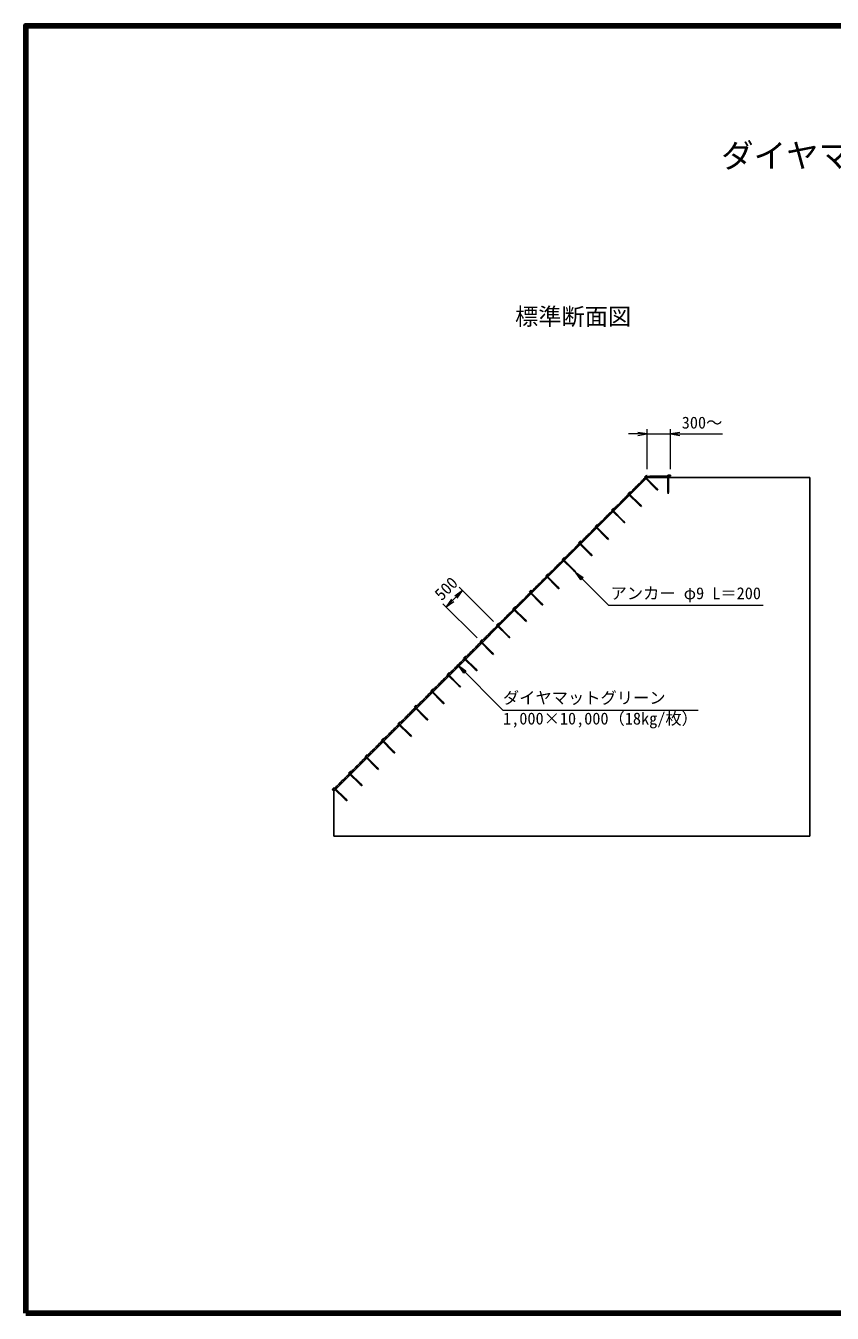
# Model space of a CAD drawing. Units: millimetres, scale not verified. Extents: x 690 to 40690, y 684 to 28809.
# Drawn here: x 690 to 18047, y 684 to 28384 of the extents above; entities that cross this region are included whole.
import ezdxf
from ezdxf.enums import TextEntityAlignment as Align

# ---------------------------------------------------------------- set-up
doc = ezdxf.new("R2010")
doc.units = ezdxf.units.MM
doc.header["$LTSCALE"] = 100
for name, color, linetype, lineweight in [('C-STR', 7, 'Continuous', 25), ('C-STR-DIM', 1, 'Continuous', 13), ('C-STR-HTXT', 1, 'Continuous', 13), ('C-TTL', 2, 'Continuous', 140)]:
    doc.layers.add(name, color=color, linetype=linetype, lineweight=lineweight)
doc.layers.add('C-TTL-TXT', color=3, linetype='Continuous')
doc.styles.add('ＭＳ ゴシック', font='')
doc.styles.get('ＭＳ ゴシック').set_extended_font_data('MS Gothic')

msp = doc.modelspace()

# ---------------------------------------------------------------- hatches: boundary and pattern name
at = {"layer": 'C-STR-HTXT'}
for points in [[(12524.5, 16626.3), (12688.3, 16511.6), (12639.2, 16462.5)], [(10000, 14616.7), (10163.8, 14502), (10114.7, 14452.9)]]:
    msp.add_hatch(color=256, dxfattribs=at).paths.add_polyline_path(points)

# ---------------------------------------------------------------- linework, layer by layer
at = {"layer": 'C-STR'}
for p, q in [((14064.8, 18664.4), (7319.5, 11919.1)), ((14003.1, 18670.6), (14045.5, 18713)), ((14250.5, 18423.1), (14003.1, 18670.6)), ((14058.2, 18700.3), (14028.5, 18670.6)), ((14263.3, 18435.8), (14028.5, 18670.6)), ((14045.5, 18713), (14058.2, 18700.3)), ((14064.8, 18664.4), (14564.8, 18664.4)), ((14064.8, 18664.4), (14564.8, 18664.4)), ((14504.8, 18362.4), (14504.8, 18712.4)), ((14504.8, 18712.4), (14564.8, 18712.4)), ((14522.8, 18362.4), (14522.8, 18694.4)), ((14564.8, 18694.4), (14522.8, 18694.4)), ((14564.8, 18712.4), (14564.8, 18694.4)), ((14564.8, 18664.4), (14564.8, 18682.2)), ((14564.8, 18664.4), (17564.8, 18664.4)), ((17564.8, 18664.4), (17564.8, 10946.9)), ((13649.5, 18317), (13691.9, 18359.4)), ((13897, 18069.5), (13649.5, 18317)), ((13704.7, 18346.7), (13675, 18317)), ((13909.7, 18082.2), (13675, 18317)), ((13691.9, 18359.4), (13704.7, 18346.7)), ((14292.3, 18394.1), (14250.5, 18423.1)), ((14292.3, 18394.1), (14263.3, 18435.8)), ((14513.8, 18312.4), (14504.8, 18362.4)), ((14513.8, 18312.4), (14522.8, 18362.4)), ((13295.9, 17963.5), (13338.4, 18005.9)), ((13338.4, 18005.9), (13351.1, 17993.2)), ((13938.7, 18040.5), (13897, 18069.5)), ((13938.7, 18040.5), (13909.7, 18082.2)), ((13543.4, 17716), (13295.9, 17963.5)), ((13351.1, 17993.2), (13321.4, 17963.5)), ((13556.2, 17728.7), (13321.4, 17963.5)), ((13585.2, 17687), (13556.2, 17728.7)), ((12942.4, 17609.9), (12984.8, 17652.3)), ((13189.9, 17362.4), (12942.4, 17609.9)), ((12997.5, 17639.6), (12967.8, 17609.9)), ((13202.6, 17375.1), (12967.8, 17609.9)), ((12984.8, 17652.3), (12997.5, 17639.6)), ((13585.2, 17687), (13543.4, 17716)), ((12588.8, 17256.3), (12631.3, 17298.8)), ((12836.3, 17008.9), (12588.8, 17256.3)), ((12644, 17286), (12614.3, 17256.3)), ((12849.1, 17021.6), (12614.3, 17256.3)), ((12631.3, 17298.8), (12644, 17286)), ((13231.6, 17333.4), (13189.9, 17362.4)), ((13231.6, 17333.4), (13202.6, 17375.1)), ((12235.3, 16902.8), (12277.7, 16945.2)), ((12482.8, 16655.3), (12235.3, 16902.8)), ((12290.4, 16932.5), (12260.7, 16902.8)), ((12495.5, 16668), (12260.7, 16902.8)), ((12277.7, 16945.2), (12290.4, 16932.5)), ((12878, 16979.9), (12836.3, 17008.9)), ((12878, 16979.9), (12849.1, 17021.6)), ((12524.5, 16626.3), (12482.8, 16655.3)), ((12524.5, 16626.3), (12495.5, 16668)), ((11881.7, 16549.2), (11924.2, 16591.7)), ((12129.2, 16301.8), (11881.7, 16549.2)), ((11936.9, 16578.9), (11907.2, 16549.2)), ((12141.9, 16314.5), (11907.2, 16549.2)), ((11924.2, 16591.7), (11936.9, 16578.9)), ((11528.2, 16195.7), (11570.6, 16238.1)), ((11775.7, 15948.2), (11528.2, 16195.7)), ((11583.3, 16225.4), (11553.6, 16195.7)), ((11788.4, 15960.9), (11553.6, 16195.7)), ((11570.6, 16238.1), (11583.3, 16225.4)), ((12170.9, 16272.8), (12129.2, 16301.8)), ((12170.9, 16272.8), (12141.9, 16314.5)), ((11174.6, 15842.1), (11217.1, 15884.6)), ((11422.1, 15594.6), (11174.6, 15842.1)), ((11229.8, 15871.8), (11200.1, 15842.1)), ((11434.8, 15607.4), (11200.1, 15842.1)), ((11217.1, 15884.6), (11229.8, 15871.8)), ((11817.4, 15919.2), (11775.7, 15948.2)), ((11817.4, 15919.2), (11788.4, 15960.9)), ((10821.1, 15488.6), (10863.5, 15531)), ((10876.2, 15518.3), (10846.5, 15488.6)), ((10863.5, 15531), (10876.2, 15518.3)), ((11463.8, 15565.7), (11422.1, 15594.6)), ((11463.8, 15565.7), (11434.8, 15607.4)), ((11068.6, 15241.1), (10821.1, 15488.6)), ((11081.3, 15253.8), (10846.5, 15488.6)), ((11110.3, 15212.1), (11068.6, 15241.1)), ((11110.3, 15212.1), (11081.3, 15253.8)), ((10467.5, 15135), (10509.9, 15177.5)), ((10715, 14887.5), (10467.5, 15135)), ((10522.7, 15164.7), (10493, 15135)), ((10727.7, 14900.3), (10493, 15135)), ((10509.9, 15177.5), (10522.7, 15164.7)), ((10114, 14781.5), (10156.4, 14823.9)), ((10361.5, 14534), (10114, 14781.5)), ((10169.1, 14811.2), (10139.4, 14781.5)), ((10374.2, 14546.7), (10139.4, 14781.5)), ((10156.4, 14823.9), (10169.1, 14811.2)), ((10756.7, 14858.5), (10715, 14887.5)), ((10756.7, 14858.5), (10727.7, 14900.3)), ((9760.4, 14427.9), (9802.8, 14470.3)), ((10007.9, 14180.4), (9760.4, 14427.9)), ((9815.6, 14457.6), (9785.9, 14427.9)), ((10020.6, 14193.2), (9785.9, 14427.9)), ((9802.8, 14470.3), (9815.6, 14457.6)), ((10403.2, 14505), (10361.5, 14534)), ((10403.2, 14505), (10374.2, 14546.7)), ((10049.6, 14151.4), (10007.9, 14180.4)), ((10049.6, 14151.4), (10020.6, 14193.2)), ((9406.9, 14074.4), (9449.3, 14116.8)), ((9654.3, 13826.9), (9406.9, 14074.4)), ((9462, 14104.1), (9432.3, 14074.4)), ((9667.1, 13839.6), (9432.3, 14074.4)), ((9449.3, 14116.8), (9462, 14104.1)), ((9450.3, 14092.2), (9461.5, 14103.2)), ((9053.3, 13720.8), (9095.7, 13763.2)), ((9300.8, 13473.3), (9053.3, 13720.8)), ((9108.5, 13750.5), (9078.8, 13720.8)), ((9313.5, 13486.1), (9078.8, 13720.8)), ((9095.7, 13763.2), (9108.5, 13750.5)), ((9696.1, 13797.9), (9654.3, 13826.9)), ((9696.1, 13797.9), (9667.1, 13839.6)), ((8699.8, 13367.3), (8742.2, 13409.7)), ((8947.2, 13119.8), (8699.8, 13367.3)), ((8754.9, 13397), (8725.2, 13367.3)), ((8960, 13132.5), (8725.2, 13367.3)), ((8742.2, 13409.7), (8754.9, 13397)), ((9342.5, 13444.3), (9300.8, 13473.3)), ((9342.5, 13444.3), (9313.5, 13486.1)), ((8346.2, 13013.7), (8388.6, 13056.1)), ((8401.4, 13043.4), (8371.7, 13013.7)), ((8388.6, 13056.1), (8401.4, 13043.4)), ((8989, 13090.8), (8947.2, 13119.8)), ((8989, 13090.8), (8960, 13132.5)), ((8593.7, 12766.2), (8346.2, 13013.7)), ((8606.4, 12778.9), (8371.7, 13013.7)), ((8635.4, 12737.2), (8593.7, 12766.2)), ((8635.4, 12737.2), (8606.4, 12778.9)), ((7992.6, 12660.2), (8035.1, 12702.6)), ((8240.1, 12412.7), (7992.6, 12660.2)), ((8047.8, 12689.9), (8018.1, 12660.2)), ((8252.9, 12425.4), (8018.1, 12660.2)), ((8035.1, 12702.6), (8047.8, 12689.9)), ((7639.1, 12306.6), (7681.5, 12349)), ((7886.6, 12059.1), (7639.1, 12306.6)), ((7694.2, 12336.3), (7664.5, 12306.6)), ((7899.3, 12071.8), (7664.5, 12306.6)), ((7681.5, 12349), (7694.2, 12336.3)), ((8281.9, 12383.7), (8240.1, 12412.7)), ((8281.9, 12383.7), (8252.9, 12425.4)), ((7328, 11995.5), (7285.5, 11953)), ((7285.5, 11953), (7298.3, 11940.3)), ((7298.3, 11940.3), (7328, 11970)), ((7319.5, 11919.1), (7299.8, 11938.8)), ((7319.5, 11919.1), (7319.5, 10946.9)), ((7575.5, 11748), (7328, 11995.5)), ((7562.7, 11735.3), (7328, 11970)), ((7928.3, 12030.1), (7886.6, 12059.1)), ((7928.3, 12030.1), (7899.3, 12071.8)), ((7604.4, 11706.3), (7562.7, 11735.3)), ((7604.4, 11706.3), (7575.5, 11748)), ((7319.5, 10946.9), (17564.8, 10946.9))]:
    msp.add_line(p, q, dxfattribs=at)
for centre, radius, start, end in [((14030.4, 18431.5), 170.2, 113.2756, 156.7244), ((14074.9, 18476.1), 170.2, 124.33472, 145.66528), ((14119.5, 18520.6), 170.2, 113.2756, 156.7244), ((14125.2, 18531.6), 162.7, 67.76751, 116.65831), ((14186.8, 18524), 170.2, 79.33472, 100.66528), ((14249.8, 18524), 170.2, 68.2756, 111.7244), ((14312.8, 18524), 170.2, 79.33472, 100.66528), ((14375.8, 18524), 170.2, 68.2756, 111.7244), ((14438.8, 18524), 170.2, 79.33472, 100.66528), ((14501.8, 18524), 170.2, 68.2756, 111.7244), ((13763.1, 18164.2), 170.2, 113.2756, 156.7244), ((13807.6, 18208.8), 170.2, 124.33472, 145.66528), ((13852.2, 18253.3), 170.2, 113.2756, 156.7244), ((13896.7, 18297.9), 170.2, 124.33472, 145.66528), ((13941.3, 18342.4), 170.2, 113.2756, 156.7244), ((13985.8, 18387), 170.2, 124.33472, 145.66528), ((13495.8, 17896.9), 170.2, 113.2756, 156.7244), ((13540.4, 17941.5), 170.2, 124.33472, 145.66528), ((13584.9, 17986), 170.2, 113.2756, 156.7244), ((13629.5, 18030.6), 170.2, 124.33472, 145.66528), ((13674, 18075.1), 170.2, 113.2756, 156.7244), ((13718.5, 18119.7), 170.2, 124.33472, 145.66528), ((13228.5, 17629.6), 170.2, 113.2756, 156.7244), ((13273.1, 17674.2), 170.2, 124.33472, 145.66528), ((13317.6, 17718.7), 170.2, 113.2756, 156.7244), ((13362.2, 17763.3), 170.2, 124.33472, 145.66528), ((13406.7, 17807.8), 170.2, 113.2756, 156.7244), ((13451.3, 17852.4), 170.2, 124.33472, 145.66528), ((12916.7, 17317.8), 170.2, 124.33472, 145.66528), ((12961.2, 17362.4), 170.2, 113.2756, 156.7244), ((13005.8, 17406.9), 170.2, 124.33472, 145.66528), ((13050.3, 17451.5), 170.2, 113.2756, 156.7244), ((13094.9, 17496), 170.2, 124.33472, 145.66528), ((13139.4, 17540.6), 170.2, 113.2756, 156.7244), ((13184, 17585.1), 170.2, 124.33472, 145.66528), ((12649.4, 17050.5), 170.2, 124.33472, 145.66528), ((12694, 17095.1), 170.2, 113.2756, 156.7244), ((12738.5, 17139.6), 170.2, 124.33472, 145.66528), ((12783, 17184.2), 170.2, 113.2756, 156.7244), ((12827.6, 17228.7), 170.2, 124.33472, 145.66528), ((12872.1, 17273.3), 170.2, 113.2756, 156.7244), ((12382.1, 16783.2), 170.2, 124.33472, 145.66528), ((12426.7, 16827.8), 170.2, 113.2756, 156.7244), ((12471.2, 16872.3), 170.2, 124.33472, 145.66528), ((12515.8, 16916.9), 170.2, 113.2756, 156.7244), ((12560.3, 16961.4), 170.2, 124.33472, 145.66528), ((12604.9, 17006), 170.2, 113.2756, 156.7244), ((12070.3, 16471.4), 170.2, 113.2756, 156.7244), ((12114.8, 16516), 170.2, 124.33472, 145.66528), ((12159.4, 16560.5), 170.2, 113.2756, 156.7244), ((12203.9, 16605), 170.2, 124.33472, 145.66528), ((12248.5, 16649.6), 170.2, 113.2756, 156.7244), ((12293, 16694.1), 170.2, 124.33472, 145.66528), ((12337.6, 16738.7), 170.2, 113.2756, 156.7244), ((11803, 16204.1), 170.2, 113.2756, 156.7244), ((11847.5, 16248.7), 170.2, 124.33472, 145.66528), ((11892.1, 16293.2), 170.2, 113.2756, 156.7244), ((11936.6, 16337.8), 170.2, 124.33472, 145.66528), ((11981.2, 16382.3), 170.2, 113.2756, 156.7244), ((12025.7, 16426.9), 170.2, 124.33472, 145.66528), ((11535.7, 15936.8), 170.2, 113.2756, 156.7244), ((11580.3, 15981.4), 170.2, 124.33472, 145.66528), ((11624.8, 16025.9), 170.2, 113.2756, 156.7244), ((11669.4, 16070.5), 170.2, 124.33472, 145.66528), ((11713.9, 16115), 170.2, 113.2756, 156.7244), ((11758.4, 16159.6), 170.2, 124.33472, 145.66528), ((11268.4, 15669.5), 170.2, 113.2756, 156.7244), ((11313, 15714.1), 170.2, 124.33472, 145.66528), ((11357.5, 15758.6), 170.2, 113.2756, 156.7244), ((11402.1, 15803.2), 170.2, 124.33472, 145.66528), ((11446.6, 15847.7), 170.2, 113.2756, 156.7244), ((11491.2, 15892.3), 170.2, 124.33472, 145.66528), ((11001.1, 15402.3), 170.2, 113.2756, 156.7244), ((11045.7, 15446.8), 170.2, 124.33472, 145.66528), ((11090.2, 15491.4), 170.2, 113.2756, 156.7244), ((11134.8, 15535.9), 170.2, 124.33472, 145.66528), ((11179.3, 15580.5), 170.2, 113.2756, 156.7244), ((11223.9, 15625), 170.2, 124.33472, 145.66528), ((10733.9, 15135), 170.2, 113.2756, 156.7244), ((10778.4, 15179.5), 170.2, 124.33472, 145.66528), ((10822.9, 15224.1), 170.2, 113.2756, 156.7244), ((10867.5, 15268.6), 170.2, 124.33472, 145.66528), ((10912, 15313.2), 170.2, 113.2756, 156.7244), ((10956.6, 15357.7), 170.2, 124.33472, 145.66528), ((10422, 14823.1), 170.2, 124.33472, 145.66528), ((10466.6, 14867.7), 170.2, 113.2756, 156.7244), ((10511.1, 14912.2), 170.2, 124.33472, 145.66528), ((10555.7, 14956.8), 170.2, 113.2756, 156.7244), ((10600.2, 15001.3), 170.2, 124.33472, 145.66528), ((10644.8, 15045.9), 170.2, 113.2756, 156.7244), ((10689.3, 15090.4), 170.2, 124.33472, 145.66528), ((10154.7, 14555.9), 170.2, 124.33472, 145.66528), ((10199.3, 14600.4), 170.2, 113.2756, 156.7244), ((10243.8, 14644.9), 170.2, 124.33472, 145.66528), ((10288.4, 14689.5), 170.2, 113.2756, 156.7244), ((10332.9, 14734), 170.2, 124.33472, 145.66528), ((10377.5, 14778.6), 170.2, 113.2756, 156.7244), ((9887.4, 14288.6), 170.2, 124.33472, 145.66528), ((9932, 14333.1), 170.2, 113.2756, 156.7244), ((9976.5, 14377.7), 170.2, 124.33472, 145.66528), ((10021.1, 14422.2), 170.2, 113.2756, 156.7244), ((10065.6, 14466.8), 170.2, 124.33472, 145.66528), ((10110.2, 14511.3), 170.2, 113.2756, 156.7244), ((9575.6, 13976.7), 170.2, 113.2756, 156.7244), ((9620.2, 14021.3), 170.2, 124.33472, 145.66528), ((9664.7, 14065.8), 170.2, 113.2756, 156.7244), ((9709.3, 14110.4), 170.2, 124.33472, 145.66528), ((9753.8, 14154.9), 170.2, 113.2756, 156.7244), ((9798.3, 14199.5), 170.2, 124.33472, 145.66528), ((9842.9, 14244), 170.2, 113.2756, 156.7244), ((9308.3, 13709.4), 170.2, 113.2756, 156.7244), ((9352.9, 13754), 170.2, 124.33472, 145.66528), ((9397.4, 13798.5), 170.2, 113.2756, 156.7244), ((9442, 13843.1), 170.2, 124.33472, 145.66528), ((9486.5, 13887.6), 170.2, 113.2756, 156.7244), ((9531.1, 13932.2), 170.2, 124.33472, 145.66528), ((9041, 13442.2), 170.2, 113.2756, 156.7244), ((9085.6, 13486.7), 170.2, 124.33472, 145.66528), ((9130.1, 13531.3), 170.2, 113.2756, 156.7244), ((9174.7, 13575.8), 170.2, 124.33472, 145.66528), ((9219.2, 13620.4), 170.2, 113.2756, 156.7244), ((9263.8, 13664.9), 170.2, 124.33472, 145.66528), ((8773.8, 13174.9), 170.2, 113.2756, 156.7244), ((8818.3, 13219.4), 170.2, 124.33472, 145.66528), ((8862.8, 13264), 170.2, 113.2756, 156.7244), ((8907.4, 13308.5), 170.2, 124.33472, 145.66528), ((8951.9, 13353.1), 170.2, 113.2756, 156.7244), ((8996.5, 13397.6), 170.2, 124.33472, 145.66528), ((8506.5, 12907.6), 170.2, 113.2756, 156.7244), ((8551, 12952.1), 170.2, 124.33472, 145.66528), ((8595.6, 12996.7), 170.2, 113.2756, 156.7244), ((8640.1, 13041.2), 170.2, 124.33472, 145.66528), ((8684.7, 13085.8), 170.2, 113.2756, 156.7244), ((8729.2, 13130.3), 170.2, 124.33472, 145.66528), ((8239.2, 12640.3), 170.2, 113.2756, 156.7244), ((8283.7, 12684.8), 170.2, 124.33472, 145.66528), ((8328.3, 12729.4), 170.2, 113.2756, 156.7244), ((8372.8, 12773.9), 170.2, 124.33472, 145.66528), ((8417.4, 12818.5), 170.2, 113.2756, 156.7244), ((8461.9, 12863), 170.2, 124.33472, 145.66528), ((7927.3, 12328.5), 170.2, 124.33472, 145.66528), ((7971.9, 12373), 170.2, 113.2756, 156.7244), ((8016.4, 12417.6), 170.2, 124.33472, 145.66528), ((8061, 12462.1), 170.2, 113.2756, 156.7244), ((8105.5, 12506.7), 170.2, 124.33472, 145.66528), ((8150.1, 12551.2), 170.2, 113.2756, 156.7244), ((8194.6, 12595.8), 170.2, 124.33472, 145.66528), ((7660.1, 12061.2), 170.2, 124.33472, 145.66528), ((7704.6, 12105.7), 170.2, 113.2756, 156.7244), ((7749.2, 12150.3), 170.2, 124.33472, 145.66528), ((7793.7, 12194.8), 170.2, 113.2756, 156.7244), ((7838.2, 12239.4), 170.2, 124.33472, 145.66528), ((7882.8, 12283.9), 170.2, 113.2756, 156.7244), ((7437.3, 11838.4), 170.2, 113.2756, 143.88531), ((7481.9, 11883), 170.2, 124.33472, 145.66528), ((7526.4, 11927.5), 170.2, 113.2756, 156.7244), ((7571, 11972.1), 170.2, 124.33472, 145.66528), ((7615.5, 12016.6), 170.2, 113.2756, 156.7244)]:
    msp.add_arc(centre, radius, start, end, dxfattribs=at)
at = {"layer": 'C-STR-DIM'}
for p, q in [((14064.8, 18844.4), (14064.8, 19701.6)), ((14564.8, 18844.4), (14564.8, 19701.6)), ((14064.8, 19601.6), (13664.8, 19601.6)), ((14064.8, 19601.6), (14564.8, 19601.6)), ((14564.8, 19601.6), (15681.7, 19601.6)), ((10090, 16232.4), (9736.4, 15878.8)), ((10756.7, 15565.7), (10019.3, 16303.1)), ((10403.2, 15212.1), (9665.7, 15949.5))]:
    msp.add_line(p, q, dxfattribs=at)
for points in [[(13864.8, 19568.3), (14064.8, 19601.6), (13864.8, 19634.9)], [(14764.8, 19634.9), (14564.8, 19601.6), (14764.8, 19568.3)], [(9972.1, 16067.4), (10090, 16232.4), (9925, 16114.5)], [(9854.3, 16043.8), (9736.4, 15878.8), (9901.4, 15996.7)]]:
    msp.add_lwpolyline(points, dxfattribs=at)
at = {"layer": 'C-STR-HTXT'}
for p, q in [((12524.5, 16626.3), (13231.6, 15919.2)), ((13231.6, 15919.2), (16556.6, 15919.2)), ((10000, 14616.7), (10959.4, 13657.3)), ((10959.4, 13657.3), (15159.4, 13657.3))]:
    msp.add_line(p, q, dxfattribs=at)
for points in [[(12524.5, 16626.3), (12688.3, 16511.6), (12639.2, 16462.5)], [(10000, 14616.7), (10163.8, 14502), (10114.7, 14452.9)]]:
    msp.add_lwpolyline(points, close=True, dxfattribs=at)
at = {"layer": 'C-TTL'}
msp.add_lwpolyline([(690.4, 684.1), (40690.4, 684.1), (40690.4, 28384.1), (690.4, 28384.1)], close=True, dxfattribs=at)

# ---------------------------------------------------------------- texts
at = {"layer": 'C-STR-DIM', "color": 7, "style": 'ＭＳ ゴシック'}
msp.add_text('300～', height=256.6, dxfattribs=at).set_placement((15244.2, 19846), align=Align.MIDDLE_CENTER)
msp.add_text('500', height=256.6, rotation=45, dxfattribs=at).set_placement((9736.1, 16276.4), align=Align.MIDDLE_CENTER)
at = {"layer": 'C-STR-HTXT', "color": 7, "style": 'ＭＳ ゴシック'}
for s, p in [('アンカー φ9 L＝200', (14894.1, 15969.2)), ('ダイヤマットグリーン', (12709.4, 13719.8))]:
    msp.add_text(s, height=256.6, dxfattribs=at).set_placement(p, align=Align.BOTTOM_CENTER)
msp.add_text('1,000×10,000（18㎏/枚）', height=256.6, dxfattribs=at).set_placement((13059.4, 13607.3), align=Align.TOP_CENTER)
at = {"layer": 'C-TTL-TXT', "style": 'ＭＳ ゴシック'}
msp.add_text('ダイヤマットグリーン工 標準施工図', height=513.2, dxfattribs=at).set_placement((21428.3, 25847.5), align=Align.TOP_CENTER)
at = {"layer": 'C-TTL-TXT', "color": 7, "style": 'ＭＳ ゴシック'}
msp.add_text('標準断面図', height=366.6, dxfattribs=at).set_placement((11220.2, 21835.8), align=Align.BOTTOM_LEFT)

doc.saveas('drawing.dxf')
